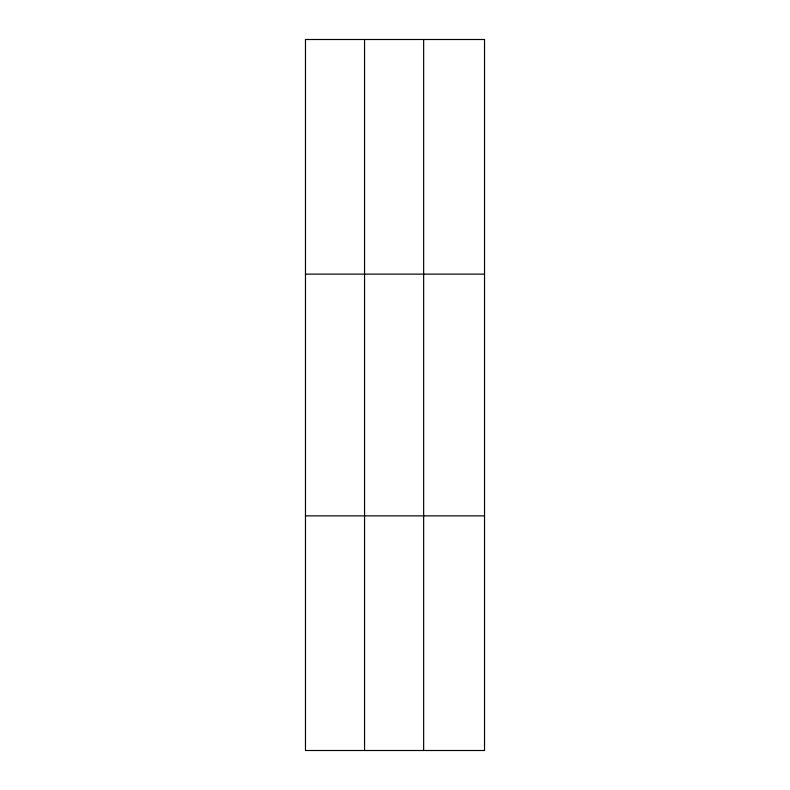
<?xml version="1.0" encoding="UTF-8"?>
<svg xmlns="http://www.w3.org/2000/svg" width="790" height="790" viewBox="0 0 790 790"><rect width="100%" height="100%" fill="white"/><g stroke="black" fill="none" stroke-linecap="round" stroke-linejoin="round"><path stroke-width="1.19" d="M364.555 750.5L364.555 39.5M423.647 750.5L423.647 39.5M305.473 274.13L484.527 274.13M305.473 515.87L484.527 515.87M484.527 39.5L484.527 750.5L305.473 750.5L305.473 39.5L484.527 39.5"/></g></svg>
